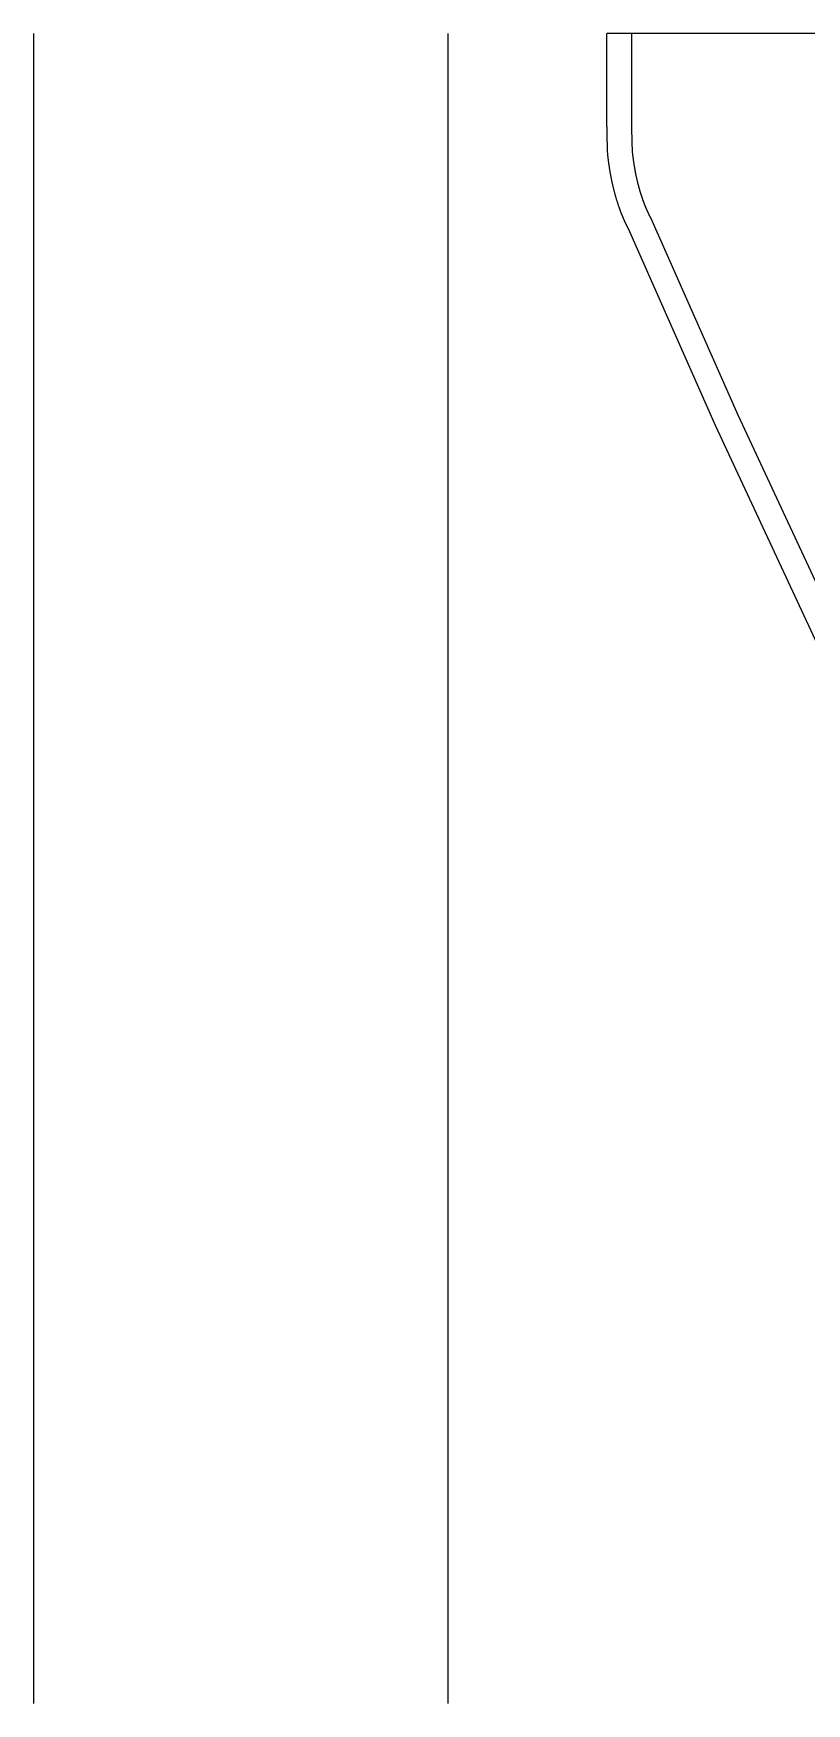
# Model space of a CAD drawing. Header units: millimetres. Extents: x 1725838 to 1745173, y -304752 to -289676.
# Drawn here: x 1731866 to 1732239, y -301665 to -300859 of the extents above; entities that cross this region are included whole.
import ezdxf

# ---------------------------------------------------------------- set-up
doc = ezdxf.new("R2010")
doc.units = ezdxf.units.MM
doc.layers.add('缝头内线', color=7, linetype='Continuous')

msp = doc.modelspace()

# ---------------------------------------------------------------- linework, layer by layer
msp.add_line((1732516.8, -300859.04), (1732143.02, -300859.04))
msp.add_lwpolyline([(1732251.41, -301168.34), (1732195.51, -301048.24), (1732153.43, -300953.3), (1732153.4, -300953.25), (1732153.34, -300953.13), (1732153.28, -300953.01), (1732153.22, -300952.89), (1732153.15, -300952.77), (1732153.09, -300952.65), (1732153.03, -300952.53), (1732152.97, -300952.41), (1732152.91, -300952.29), (1732152.85, -300952.17), (1732152.79, -300952.04), (1732152.73, -300951.92), (1732152.67, -300951.8), (1732152.61, -300951.68), (1732152.55, -300951.56), (1732152.49, -300951.44), (1732152.43, -300951.31), (1732152.37, -300951.19), (1732152.31, -300951.07), (1732152.25, -300950.94), (1732152.19, -300950.82), (1732152.13, -300950.7), (1732152.07, -300950.57), (1732152.02, -300950.45), (1732151.96, -300950.32), (1732151.9, -300950.2), (1732151.84, -300950.08), (1732151.78, -300949.95), (1732151.73, -300949.83), (1732151.67, -300949.7), (1732151.61, -300949.57), (1732151.56, -300949.45), (1732151.5, -300949.32), (1732151.44, -300949.2), (1732151.39, -300949.07), (1732151.33, -300948.94), (1732151.28, -300948.82), (1732151.22, -300948.69), (1732151.16, -300948.56), (1732151.11, -300948.43), (1732151.05, -300948.31), (1732151, -300948.18), (1732150.94, -300948.05), (1732150.89, -300947.92), (1732150.84, -300947.79), (1732150.78, -300947.66), (1732150.73, -300947.53), (1732150.67, -300947.4), (1732150.62, -300947.27), (1732150.57, -300947.14), (1732150.51, -300947.01), (1732150.46, -300946.88), (1732150.41, -300946.75), (1732150.36, -300946.62), (1732150.3, -300946.49), (1732150.25, -300946.36), (1732150.2, -300946.23), (1732150.15, -300946.1), (1732150.1, -300945.97), (1732150.04, -300945.84), (1732149.99, -300945.7), (1732149.94, -300945.57), (1732149.89, -300945.44), (1732149.84, -300945.31), (1732149.79, -300945.17), (1732149.74, -300945.04), (1732149.69, -300944.91), (1732149.64, -300944.78), (1732149.59, -300944.64), (1732149.54, -300944.51), (1732149.49, -300944.37), (1732149.44, -300944.24), (1732149.39, -300944.11), (1732149.34, -300943.97), (1732149.29, -300943.84), (1732149.25, -300943.7), (1732149.2, -300943.57), (1732149.15, -300943.43), (1732149.1, -300943.3), (1732149.05, -300943.16), (1732149.01, -300943.03), (1732148.91, -300942.75), (1732148.82, -300942.48), (1732148.72, -300942.21), (1732148.63, -300941.93), (1732148.54, -300941.66), (1732148.45, -300941.38), (1732148.36, -300941.11), (1732148.27, -300940.83), (1732148.18, -300940.55), (1732148.09, -300940.27), (1732148, -300939.99), (1732147.92, -300939.71), (1732147.83, -300939.43), (1732147.74, -300939.15), (1732147.66, -300938.86), (1732147.58, -300938.58), (1732147.49, -300938.29), (1732147.41, -300938.01), (1732147.33, -300937.72), (1732147.25, -300937.44), (1732147.17, -300937.15), (1732147.09, -300936.86), (1732147.01, -300936.57), (1732146.93, -300936.28), (1732146.85, -300936), (1732146.77, -300935.71), (1732146.7, -300935.41), (1732146.62, -300935.12), (1732146.55, -300934.83), (1732146.47, -300934.54), (1732146.4, -300934.24), (1732146.33, -300933.95), (1732146.25, -300933.66), (1732146.18, -300933.36), (1732146.11, -300933.07), (1732146.04, -300932.77), (1732145.97, -300932.47), (1732145.91, -300932.17), (1732145.84, -300931.88), (1732145.77, -300931.58), (1732145.71, -300931.28), (1732145.64, -300930.98), (1732145.57, -300930.68), (1732145.51, -300930.38), (1732145.45, -300930.08), (1732145.38, -300929.77), (1732145.32, -300929.47), (1732145.26, -300929.17), (1732145.2, -300928.86), (1732145.14, -300928.56), (1732145.08, -300928.25), (1732145.02, -300927.95), (1732144.97, -300927.64), (1732144.91, -300927.34), (1732144.85, -300927.03), (1732144.8, -300926.72), (1732144.74, -300926.41), (1732144.69, -300926.1), (1732144.63, -300925.8), (1732144.58, -300925.49), (1732144.53, -300925.18), (1732144.48, -300924.87), (1732144.43, -300924.56), (1732144.38, -300924.24), (1732144.33, -300923.93), (1732144.28, -300923.62), (1732144.23, -300923.31), (1732144.19, -300923), (1732144.14, -300922.68), (1732144.09, -300922.37), (1732144.05, -300922.05), (1732144, -300921.74), (1732143.96, -300921.43), (1732143.92, -300921.11), (1732143.88, -300920.79), (1732143.84, -300920.48), (1732143.8, -300920.16), (1732143.76, -300919.85), (1732143.72, -300919.53), (1732143.68, -300919.21), (1732143.64, -300918.89), (1732143.6, -300918.58), (1732143.57, -300918.26), (1732143.53, -300917.94), (1732143.5, -300917.62), (1732143.42, -300916.89), (1732143.39, -300916.11), (1732143.38, -300915.75), (1732143.37, -300915.38), (1732143.36, -300915.01), (1732143.34, -300914.65), (1732143.33, -300914.28), (1732143.32, -300913.92), (1732143.31, -300913.55), (1732143.3, -300913.19), (1732143.29, -300912.82), (1732143.28, -300912.45), (1732143.27, -300912.09), (1732143.26, -300911.72), (1732143.25, -300911.36), (1732143.24, -300910.99), (1732143.23, -300910.62), (1732143.22, -300910.26), (1732143.21, -300909.89), (1732143.2, -300909.52), (1732143.19, -300909.16), (1732143.18, -300908.79), (1732143.17, -300908.43), (1732143.17, -300908.06), (1732143.16, -300907.69), (1732143.15, -300907.33), (1732143.14, -300906.96), (1732143.14, -300906.59), (1732143.13, -300906.23), (1732143.12, -300905.86), (1732143.12, -300905.5), (1732143.11, -300905.13), (1732143.1, -300904.76), (1732143.1, -300904.4), (1732143.09, -300904.03), (1732143.09, -300903.66), (1732143.08, -300903.3), (1732143.08, -300902.93), (1732143.07, -300902.56), (1732143.07, -300902.2), (1732143.06, -300901.83), (1732143.06, -300901.46), (1732143.05, -300901.1), (1732143.05, -300900.73), (1732143.05, -300900.36), (1732143.04, -300900), (1732143.04, -300899.63), (1732143.04, -300899.26), (1732143.03, -300898.9), (1732143.03, -300898.53), (1732143.03, -300898.16), (1732143.03, -300897.8), (1732143.03, -300897.43), (1732143.02, -300897.06), (1732143.02, -300896.7), (1732143.02, -300896.33), (1732143.02, -300895.96), (1732143.02, -300895.6), (1732143.02, -300895.23), (1732143.02, -300894.86), (1732143.02, -300894.5), (1732143.02, -300894.13), (1732143.02, -300893.76), (1732143.02, -300893.4), (1732143.02, -300893.03), (1732143.02, -300859.04)])
at = {"layer": '缝头内线', "color": 1}
for p, q in [((1731866.31, -300859.04), (1731866.31, -301664.79)), ((1732066.31, -300859.04), (1732066.31, -301664.79))]:
    msp.add_line(p, q, dxfattribs=at)
msp.add_lwpolyline([(1732262.29, -301163.27), (1732206.44, -301043.27), (1732164.23, -300948.04), (1732164.18, -300947.95), (1732164.12, -300947.85), (1732164.07, -300947.76), (1732164.02, -300947.66), (1732163.97, -300947.56), (1732163.92, -300947.47), (1732163.87, -300947.37), (1732163.82, -300947.27), (1732163.77, -300947.17), (1732163.72, -300947.07), (1732163.67, -300946.98), (1732163.62, -300946.88), (1732163.57, -300946.78), (1732163.52, -300946.68), (1732163.47, -300946.58), (1732163.42, -300946.48), (1732163.37, -300946.38), (1732163.32, -300946.28), (1732163.27, -300946.18), (1732163.22, -300946.08), (1732163.18, -300945.98), (1732163.13, -300945.88), (1732163.08, -300945.77), (1732163.03, -300945.67), (1732162.98, -300945.57), (1732162.93, -300945.47), (1732162.88, -300945.36), (1732162.84, -300945.26), (1732162.79, -300945.16), (1732162.74, -300945.05), (1732162.69, -300944.95), (1732162.65, -300944.85), (1732162.6, -300944.74), (1732162.55, -300944.64), (1732162.5, -300944.53), (1732162.46, -300944.43), (1732162.41, -300944.32), (1732162.36, -300944.21), (1732162.31, -300944.11), (1732162.27, -300944), (1732162.22, -300943.89), (1732162.17, -300943.79), (1732162.13, -300943.68), (1732162.08, -300943.57), (1732162.03, -300943.46), (1732161.99, -300943.35), (1732161.94, -300943.25), (1732161.9, -300943.14), (1732161.85, -300943.03), (1732161.81, -300942.92), (1732161.76, -300942.81), (1732161.71, -300942.7), (1732161.67, -300942.59), (1732161.62, -300942.48), (1732161.58, -300942.37), (1732161.53, -300942.26), (1732161.49, -300942.15), (1732161.44, -300942.04), (1732161.4, -300941.92), (1732161.36, -300941.81), (1732161.31, -300941.7), (1732161.27, -300941.59), (1732161.22, -300941.48), (1732161.18, -300941.36), (1732161.14, -300941.25), (1732161.09, -300941.14), (1732161.05, -300941.03), (1732161.01, -300940.91), (1732160.96, -300940.8), (1732160.92, -300940.68), (1732160.88, -300940.57), (1732160.83, -300940.46), (1732160.79, -300940.34), (1732160.75, -300940.23), (1732160.71, -300940.11), (1732160.67, -300940), (1732160.62, -300939.88), (1732160.58, -300939.76), (1732160.54, -300939.65), (1732160.5, -300939.53), (1732160.46, -300939.42), (1732160.42, -300939.3), (1732160.37, -300939.18), (1732160.34, -300939.08), (1732160.25, -300938.83), (1732160.17, -300938.59), (1732160.09, -300938.36), (1732160.01, -300938.12), (1732159.93, -300937.88), (1732159.85, -300937.64), (1732159.77, -300937.4), (1732159.69, -300937.16), (1732159.61, -300936.91), (1732159.54, -300936.67), (1732159.46, -300936.42), (1732159.38, -300936.18), (1732159.31, -300935.93), (1732159.23, -300935.68), (1732159.16, -300935.43), (1732159.09, -300935.18), (1732159.01, -300934.93), (1732158.94, -300934.68), (1732158.87, -300934.43), (1732158.79, -300934.18), (1732158.72, -300933.92), (1732158.65, -300933.67), (1732158.58, -300933.41), (1732158.51, -300933.16), (1732158.45, -300932.9), (1732158.38, -300932.65), (1732158.31, -300932.39), (1732158.24, -300932.13), (1732158.18, -300931.87), (1732158.11, -300931.61), (1732158.04, -300931.35), (1732157.98, -300931.09), (1732157.92, -300930.82), (1732157.85, -300930.56), (1732157.79, -300930.3), (1732157.73, -300930.03), (1732157.67, -300929.77), (1732157.6, -300929.5), (1732157.54, -300929.24), (1732157.48, -300928.97), (1732157.42, -300928.7), (1732157.37, -300928.43), (1732157.31, -300928.16), (1732157.25, -300927.89), (1732157.19, -300927.62), (1732157.14, -300927.35), (1732157.08, -300927.08), (1732157.03, -300926.81), (1732156.97, -300926.53), (1732156.92, -300926.26), (1732156.86, -300925.98), (1732156.81, -300925.71), (1732156.76, -300925.43), (1732156.71, -300925.16), (1732156.66, -300924.88), (1732156.61, -300924.6), (1732156.56, -300924.32), (1732156.51, -300924.04), (1732156.46, -300923.76), (1732156.41, -300923.49), (1732156.37, -300923.2), (1732156.32, -300922.92), (1732156.27, -300922.64), (1732156.23, -300922.36), (1732156.18, -300922.08), (1732156.14, -300921.8), (1732156.1, -300921.51), (1732156.05, -300921.23), (1732156.01, -300920.94), (1732155.97, -300920.66), (1732155.93, -300920.37), (1732155.89, -300920.09), (1732155.85, -300919.8), (1732155.81, -300919.52), (1732155.77, -300919.23), (1732155.74, -300918.94), (1732155.7, -300918.65), (1732155.66, -300918.37), (1732155.63, -300918.08), (1732155.59, -300917.79), (1732155.56, -300917.5), (1732155.53, -300917.21), (1732155.49, -300916.92), (1732155.46, -300916.63), (1732155.43, -300916.34), (1732155.4, -300916.04), (1732155.39, -300915.69), (1732155.37, -300915.34), (1732155.36, -300914.98), (1732155.35, -300914.62), (1732155.34, -300914.26), (1732155.33, -300913.9), (1732155.31, -300913.54), (1732155.3, -300913.18), (1732155.29, -300912.82), (1732155.28, -300912.46), (1732155.27, -300912.11), (1732155.26, -300911.75), (1732155.25, -300911.39), (1732155.24, -300911.03), (1732155.23, -300910.67), (1732155.22, -300910.31), (1732155.21, -300909.95), (1732155.2, -300909.59), (1732155.2, -300909.23), (1732155.19, -300908.87), (1732155.18, -300908.51), (1732155.17, -300908.16), (1732155.16, -300907.8), (1732155.16, -300907.44), (1732155.15, -300907.08), (1732155.14, -300906.72), (1732155.13, -300906.36), (1732155.13, -300906), (1732155.12, -300905.64), (1732155.11, -300905.28), (1732155.11, -300904.92), (1732155.1, -300904.56), (1732155.1, -300904.2), (1732155.09, -300903.84), (1732155.08, -300903.48), (1732155.08, -300903.12), (1732155.07, -300902.76), (1732155.07, -300902.4), (1732155.07, -300902.04), (1732155.06, -300901.69), (1732155.06, -300901.33), (1732155.05, -300900.97), (1732155.05, -300900.61), (1732155.05, -300900.25), (1732155.04, -300899.89), (1732155.04, -300899.53), (1732155.04, -300899.17), (1732155.03, -300898.81), (1732155.03, -300898.45), (1732155.03, -300898.09), (1732155.03, -300897.73), (1732155.03, -300897.37), (1732155.02, -300897.01), (1732155.02, -300896.65), (1732155.02, -300896.29), (1732155.02, -300895.93), (1732155.02, -300895.57), (1732155.02, -300895.21), (1732155.02, -300894.85), (1732155.02, -300894.49), (1732155.02, -300894.13), (1732155.02, -300893.77), (1732155.02, -300893.41), (1732155.02, -300893.04), (1732155.02, -300859.04)], dxfattribs=at)

doc.saveas('drawing.dxf')
